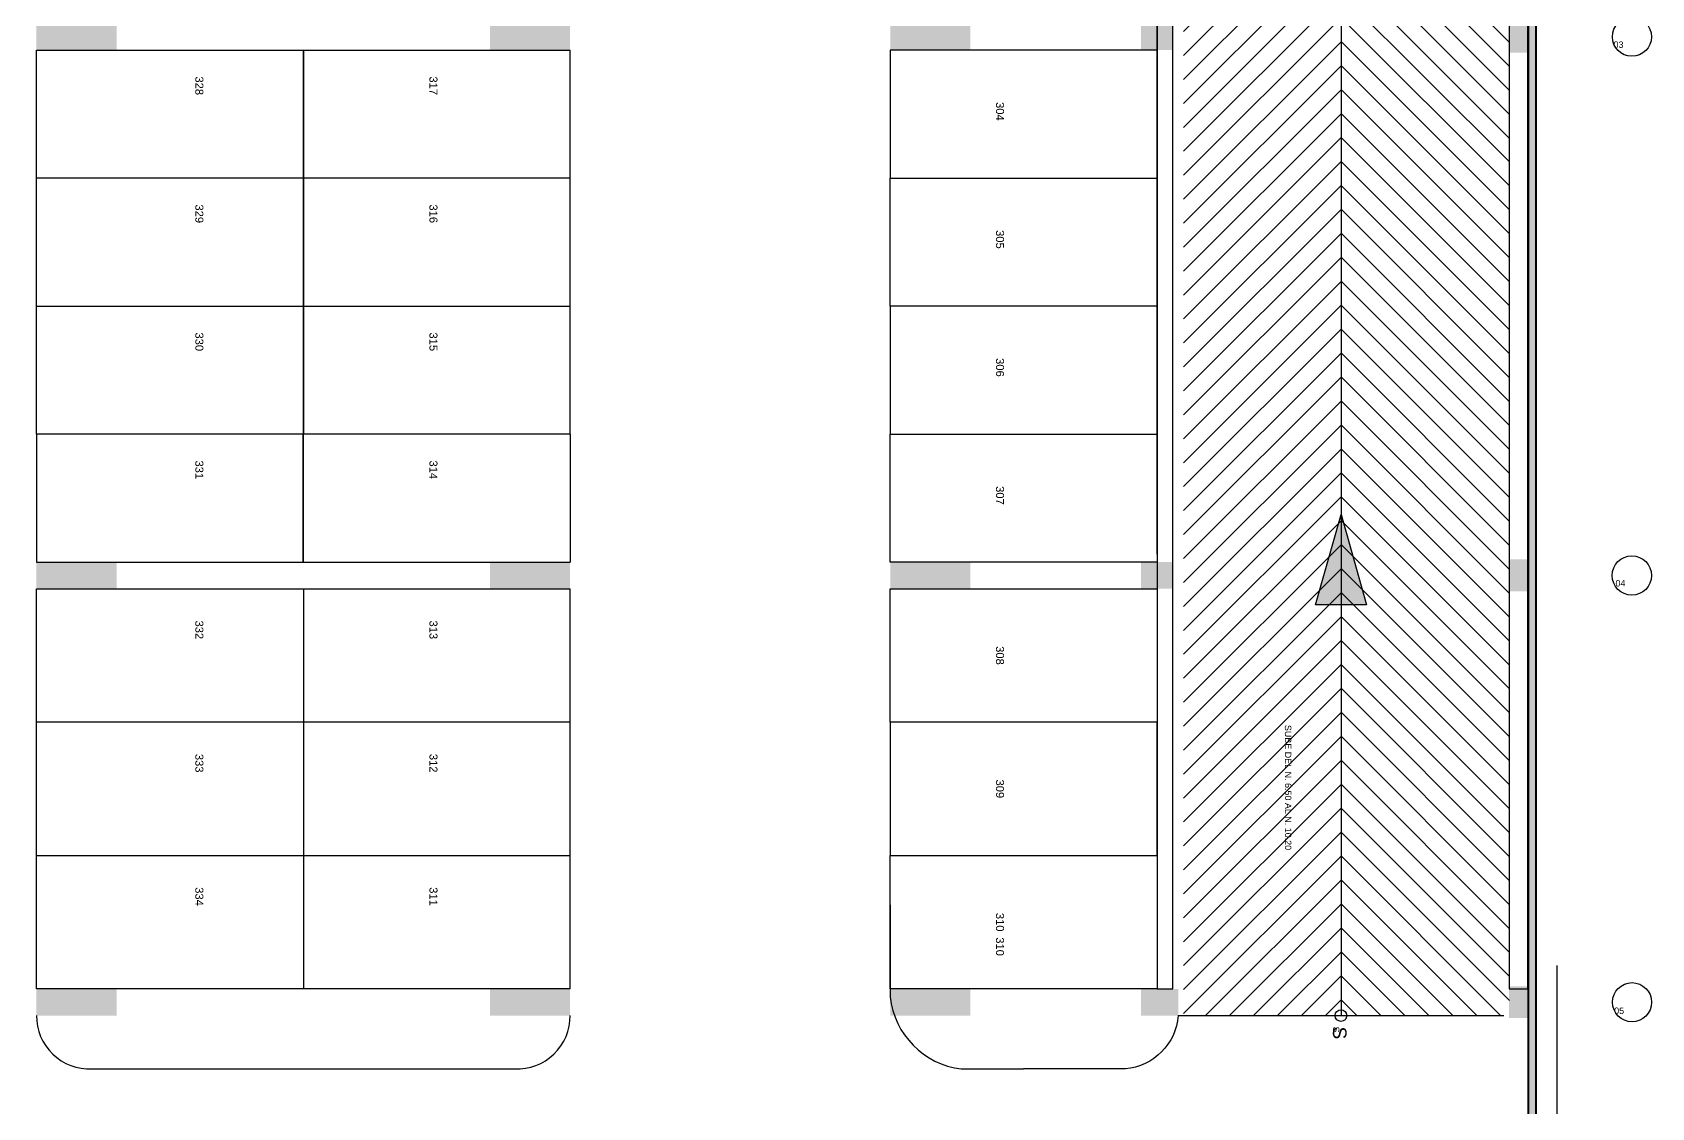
# Model space of a CAD drawing. Header units: millimetres. Extents: x -967 to 876, y -355 to 681.
# Drawn here: x -57.51 to -27.17, y -324.1 to -303.95 of the extents above; entities that cross this region are included whole.
import ezdxf

# ---------------------------------------------------------------- set-up
doc = ezdxf.new("R2010")
doc.units = ezdxf.units.MM
for name, color, linetype in [('-parquead', 8, 'Continuous'), ('GG_PISO 3', 8, 'Continuous'), ('JCA_HATCH 254', 252, 'Continuous'), ('Textos-espacios', 8, 'Continuous')]:
    doc.layers.add(name, color=color, linetype=linetype)
for name, color, linetype, lineweight in [('Muro', 9, 'Continuous', 40), ('Piso', 251, 'Continuous', 30), ('TEXTOS', 8, 'Continuous', 20)]:
    doc.layers.add(name, color=color, linetype=linetype, lineweight=lineweight)
doc.styles.get("Standard").update_dxf_attribs({"font": 'arial.ttf'})
doc.styles.add('style2', font='arial.ttf', dxfattribs={"width": 1.5})

# ---------------------------------------------------------------- blocks, each defined once
blk = doc.blocks.new('A$C972f9415')
at = {"layer": 'JCA_HATCH 254', "linetype": 'Continuous', "ltscale": 0.3, "true_color": 0x636466, "transparency": 33554687}
h = blk.add_hatch(color=251, dxfattribs=at)
h.dxf.hatch_style = 1
h.paths.add_polyline_path([(52.113, 57.896), (51.963, 57.896), (51.963, 14.896), (52.113, 14.896)])
at = {"layer": 'JCA_HATCH 254'}
blk.add_hatch(color=256, dxfattribs=at).paths.add_polyline_path([(48.458, 30.764), (48.934, 29.072), (47.982, 29.072)])
at = {"layer": 'Piso'}
h = blk.add_hatch(dxfattribs=at)
h.set_pattern_fill('ANSI31', color=256, scale=0.1, angle=-41.916, style=0)
h.set_pattern_definition([(45, (46.84654, 25.8127), (-0.2245064, 0.2245064), [])])
h.paths.add_polyline_path([(48.458, 48.672), (48.458, 21.371), (45.508, 21.371), (45.508, 47.321), (45.369, 47.811), (45.076, 48.229), (44.663, 48.526), (44.175, 48.672)])
h = blk.add_hatch(dxfattribs=at)
h.set_pattern_fill('ANSI31', color=256, scale=0.1, angle=-41.916, style=0)
h.set_pattern_definition([(135, (50.16887, 25.8127), (0.2245064, 0.2245064), [])])
h.paths.add_polyline_path([(48.458, 48.672), (48.458, 21.371), (51.618, 21.371), (51.598, 48.672)])
at = {"layer": '-parquead'}
for p, q in [((45.01, 30.023), (45.01, 47.171)), ((29.012, 39.471), (29.012, 32.271)), ((29.013, 39.471), (29.013, 32.271)), ((34.012, 37.071), (24.013, 37.071)), ((29.013, 29.371), (29.013, 21.871)), ((34.013, 26.871), (24.013, 26.871)), ((25.049, 20.371), (32.976, 20.371))]:
    blk.add_line(p, q, dxfattribs=at)
for points in [[(45.308, 47.471), (45.01, 47.471), (45.01, 21.871), (45.308, 21.871)], [(51.959, 47.471), (51.608, 47.471), (51.608, 21.871), (51.959, 21.871)], [(45.01, 37.071), (45.01, 39.471), (40.01, 39.471), (40.01, 37.071)], [(45.01, 37.071), (45.01, 34.671), (40.01, 34.671), (40.01, 37.071)], [(45.01, 32.271), (45.01, 34.671), (40.01, 34.671), (40.01, 32.271)], [(45.01, 32.271), (45.01, 29.871), (40.01, 29.871), (40.01, 32.271)], [(40.01, 26.871), (40.01, 29.371), (45.01, 29.371), (45.01, 26.871)], [(40.01, 26.871), (40.01, 24.371), (45.01, 24.371), (45.01, 26.871)], [(40.01, 21.871), (40.01, 24.371), (45.01, 24.371), (45.01, 21.871)]]:
    blk.add_lwpolyline(points, close=True, dxfattribs=at)
for points in [[(24.013, 39.471), (34.012, 39.471)], [(34.012, 32.271), (24.013, 32.271), (24.013, 39.471)], [(34.012, 32.271), (34.012, 39.471)], [(24.013, 34.671), (34.012, 34.671)], [(24.013, 32.271), (24.013, 29.871), (34.012, 29.871)], [(29.012, 29.871), (29.012, 32.271)], [(29.013, 29.871), (29.013, 32.271)], [(34.012, 32.271), (34.012, 29.871)], [(24.013, 29.371), (34.013, 29.371)], [(34.013, 21.871), (24.013, 21.871), (24.013, 29.371)], [(34.013, 21.871), (34.013, 29.371)], [(24.013, 24.371), (34.013, 24.371)]]:
    blk.add_lwpolyline(points, dxfattribs=at)
for points in [[(40.01, 23.447), (40.01, 21.721, 0.348163), (41.343, 20.371), (42.51, 20.371)], [(45.409, 21.371, -0.363964), (44.417, 20.371), (42.51, 20.371)]]:
    blk.add_lwpolyline(points, format="xyb", dxfattribs=at)
for centre, start, end in [((25.008, 21.366), 179.6878, 272.3511), ((33.017, 21.366), 267.6502, 0.3083)]:
    blk.add_arc(centre, 0.996, start, end, dxfattribs=at)
at = {"layer": 'Muro'}
blk.add_lwpolyline([(52.113, 57.896), (51.963, 57.896), (51.963, 14.896), (52.113, 14.896)], close=True, dxfattribs=at)
at = {"layer": 'Piso'}
for p, q in [((48.458, 48.672), (48.458, 21.371)), ((52.509, 3.988), (52.509, 22.308, -41.255)), ((45.409, 21.371), (51.509, 21.371))]:
    blk.add_line(p, q, dxfattribs=at)
at = {"layer": 'TEXTOS'}
blk.add_circle((48.458, 21.371), 0.109, dxfattribs=at)
at = {"layer": 'Textos-espacios'}
blk.add_lwpolyline([(48.458, 30.764), (48.934, 29.072), (47.982, 29.072)], close=True, dxfattribs=at)
blk.add_text('S', height=0.254, rotation=270.0669, dxfattribs=at).set_placement((48.307, 21.164))
at = {"layer": 'Textos-espacios', "char_height": 0.15, "attachment_point": 1, "rotation": 270}
for s, width, insert in [('328', 1.39428, (27.139, 38.977)), ('317', 1.35043, (31.526, 38.977)), ('304', 0.89145, (42.143, 38.496)), ('329', 1.25263, (27.139, 36.577)), ('316', 1.51574, (31.526, 36.577)), ('305', 0.89145, (42.143, 36.096)), ('330', 1.2206, (27.139, 34.177)), ('315', 1.52757, (31.526, 34.177)), ('306', 0.89145, (42.143, 33.696)), ('331', 1.23243, (27.139, 31.777)), ('314', 1.38591, (31.526, 31.777)), ('307', 0.89145, (42.143, 31.296)), ('332', 1.19925, (27.139, 28.777)), ('313', 1.90594, (31.526, 28.777)), ('308', 0.89145, (42.143, 28.296)), ('333', 1.25935, (27.139, 26.277)), ('312', 1.36456, (31.526, 26.277)), ('309', 0.89145, (42.143, 25.796)), ('334', 1.42465, (27.139, 23.777)), ('311', 1.45973, (31.526, 23.777)), ('310', 0.89145, (42.143, 23.296))]:
    blk.add_mtext_dynamic_manual_height_columns(s, width=width, gutter_width=5, heights=[0], dxfattribs=dict(at, insert=insert))

msp = doc.modelspace()

# ---------------------------------------------------------------- hatches: boundary and pattern name
at = {"layer": 'GG_PISO 3'}
h = msp.add_hatch(color=256, dxfattribs=at)
h.paths.add_polyline_path([(-71.637, -286.253), (-71.637, -285.753), (-72.336, -285.753), (-72.336, -286.253)])
h.paths.add_polyline_path([(-29.34, -286.253), (-29.34, -285.753), (-30.041, -285.753), (-30.041, -286.253)])
h.paths.add_polyline_path([(-36.039, -286.253), (-36.039, -285.753), (-36.739, -285.753), (-36.739, -286.253)])
h.paths.add_polyline_path([(-56.436, -287.253), (-56.936, -287.253), (-56.936, -285.753), (-56.436, -285.753)])
h.paths.add_polyline_path([(-63.936, -287.253), (-64.436, -287.253), (-64.436, -285.753), (-63.936, -285.753)])
h.paths.add_polyline_path([(-40.438, -287.253), (-40.938, -287.253), (-40.938, -285.753), (-40.438, -285.753)])
h.paths.add_polyline_path([(-47.936, -287.253), (-48.436, -287.253), (-48.436, -285.753), (-47.936, -285.753)])
h.paths.add_polyline_path([(-71.836, -296.328), (-71.837, -295.728), (-72.336, -295.728), (-72.335, -296.328)])
h.paths.add_polyline_path([(-29.34, -296.328), (-29.34, -295.728), (-29.84, -295.728), (-29.84, -296.328)])
h.paths.add_polyline_path([(-36.141, -296.278), (-36.141, -295.778), (-36.84, -295.778), (-36.84, -296.278)])
h.paths.add_polyline_path([(-39.938, -295.778), (-39.938, -296.278), (-41.438, -296.278), (-41.438, -295.778)])
h.paths.add_polyline_path([(-55.936, -295.778), (-55.936, -296.278), (-57.436, -296.278), (-57.436, -295.778)])
h.paths.add_polyline_path([(-48.936, -295.778), (-48.936, -296.278), (-47.436, -296.278), (-47.436, -295.778)])
h.paths.add_polyline_path([(-64.936, -295.778), (-64.936, -296.278), (-63.436, -296.278), (-63.436, -295.778)])
h.paths.add_polyline_path([(-71.836, -304.327), (-71.836, -303.727), (-72.335, -303.728), (-72.335, -304.328)])
h.paths.add_polyline_path([(-29.34, -304.328), (-29.34, -303.728), (-29.84, -303.728), (-29.84, -304.328)])
h.paths.add_polyline_path([(-36.141, -304.278), (-36.141, -303.778), (-36.74, -303.778), (-36.74, -304.278)])
h.paths.add_polyline_path([(-39.938, -303.778), (-39.938, -304.278), (-41.438, -304.278), (-41.438, -303.778)])
h.paths.add_polyline_path([(-55.936, -303.778), (-55.936, -304.278), (-57.436, -304.278), (-57.436, -303.778)])
h.paths.add_polyline_path([(-48.936, -303.778), (-48.936, -304.278), (-47.436, -304.278), (-47.436, -303.778)])
h.paths.add_polyline_path([(-64.936, -303.778), (-64.936, -304.278), (-63.436, -304.278), (-63.436, -303.778)])
h.paths.add_polyline_path([(-71.833, -314.428), (-71.837, -313.828), (-72.336, -313.828), (-72.332, -314.428)])
h.paths.add_polyline_path([(-29.341, -314.427), (-29.34, -313.827), (-29.84, -313.827), (-29.841, -314.427)])
h.paths.add_polyline_path([(-36.141, -314.378), (-36.141, -313.878), (-36.74, -313.878), (-36.74, -314.378)])
h.paths.add_polyline_path([(-39.938, -313.878), (-39.938, -314.378), (-41.438, -314.378), (-41.438, -313.878)])
h.paths.add_polyline_path([(-55.936, -313.878), (-55.936, -314.378), (-57.436, -314.378), (-57.436, -313.878)])
h.paths.add_polyline_path([(-48.936, -313.878), (-48.936, -314.378), (-47.436, -314.378), (-47.436, -313.878)])
h.paths.add_polyline_path([(-64.936, -313.878), (-64.936, -314.378), (-63.436, -314.378), (-63.436, -313.878)])
h.paths.add_polyline_path([(-29.339, -322.423), (-29.34, -321.828), (-29.841, -321.827), (-29.84, -322.423)])
h.paths.add_polyline_path([(-36.04, -322.378), (-36.04, -321.878), (-36.739, -321.878), (-36.739, -322.378)])
h.paths.add_polyline_path([(-71.637, -322.378), (-71.637, -321.878), (-72.336, -321.878), (-72.336, -322.378)])
h.paths.add_polyline_path([(-39.938, -321.878), (-39.938, -322.378), (-41.438, -322.378), (-41.438, -321.878)])
h.paths.add_polyline_path([(-55.936, -321.878), (-55.936, -322.378), (-57.436, -322.378), (-57.436, -321.878)])
h.paths.add_polyline_path([(-48.936, -321.878), (-48.936, -322.378), (-47.436, -322.378), (-47.436, -321.878)])
h.paths.add_polyline_path([(-64.936, -321.878), (-64.936, -322.378), (-63.436, -322.378), (-63.436, -321.878)])
h.paths.add_polyline_path([(-29.344, -332.102), (-29.339, -331.502), (-29.84, -331.503), (-29.845, -332.103)])
h.paths.add_polyline_path([(-36.04, -332.053), (-36.04, -331.553), (-36.739, -331.553), (-36.739, -332.053)])
h.paths.add_polyline_path([(-47.936, -333.053), (-47.936, -331.553), (-48.436, -331.553), (-48.436, -333.053)])
h.paths.add_polyline_path([(-71.637, -332.053), (-71.637, -331.553), (-72.336, -331.553), (-72.336, -332.053)])
h.paths.add_polyline_path([(-41.833, -331.553), (-40.333, -331.553), (-40.333, -332.053), (-41.833, -332.053)])
h.paths.add_polyline_path([(-63.936, -333.053), (-63.936, -331.553), (-64.436, -331.553), (-64.436, -333.053)])
h.paths.add_polyline_path([(-56.436, -333.053), (-56.436, -331.553), (-56.936, -331.553), (-56.936, -333.053)])
h.paths.add_polyline_path([(-29.34, -340.078), (-29.34, -339.578), (-30.04, -339.578), (-30.04, -340.078)])
h.paths.add_polyline_path([(-35.94, -340.078), (-35.94, -339.578), (-36.64, -339.578), (-36.64, -340.078)])
h.paths.add_polyline_path([(-71.636, -340.078), (-71.636, -339.578), (-72.336, -339.578), (-72.336, -340.078)])
h.paths.add_polyline_path([(-40.938, -340.078), (-40.938, -337.678), (-40.438, -337.678), (-40.438, -340.078)])
h.paths.add_polyline_path([(-48.436, -337.678), (-48.436, -340.078), (-47.936, -340.078), (-47.936, -337.678)])
h.paths.add_polyline_path([(-56.936, -337.678), (-56.936, -340.078), (-56.436, -340.078), (-56.436, -337.678)])
h.paths.add_polyline_path([(-63.936, -337.678), (-63.936, -340.078), (-64.436, -340.078), (-64.436, -337.678)])
msp.add_hatch(color=256, dxfattribs=at).paths.add_polyline_path([(-32.991, -312.985), (-32.515, -314.677), (-33.466, -314.677)])

# ---------------------------------------------------------------- linework, layer by layer
at = {"layer": 'GG_PISO 3', "linetype": 'Continuous'}
for centre in [(-27.538, -304.028), (-27.54, -314.128), (-27.536, -322.128)]:
    msp.add_circle(centre, 0.367, dxfattribs=at)
at = {"layer": 'GG_PISO 3'}
msp.add_circle((-32.991, -322.378), 0.109, dxfattribs=at)

# ---------------------------------------------------------------- block references
msp.add_blockref('A$C972f9415', (-81.448, -343.749))

# ---------------------------------------------------------------- texts
at = {"layer": 'GG_PISO 3', "style": 'style2'}
for s, p in [('03', (-27.883, -304.237)), ('04', (-27.847, -314.334)), ('05', (-27.871, -322.347))]:
    msp.add_text(s, height=0.12, rotation=0.0293, dxfattribs=at).set_placement(p)
at = {"layer": 'GG_PISO 3'}
for s, p in [('SUBE DEL N. 6.50 AL N. 10.20', (-34.042, -316.929)), ('S', (-33.141, -322.585))]:
    msp.add_text(s, height=0.12, rotation=270.0669, dxfattribs=at).set_placement(p)
at = {"layer": 'GG_PISO 3', "char_height": 0.15, "attachment_point": 1, "rotation": 270}
for s, width, insert in [('328', 1.39428, (-54.309, -304.772)), ('317', 1.35043, (-49.922, -304.772)), ('304', 0.89145, (-39.305, -305.253)), ('329', 1.25263, (-54.309, -307.172)), ('316', 1.51574, (-49.922, -307.172)), ('305', 0.89145, (-39.305, -307.653)), ('330', 1.2206, (-54.309, -309.572)), ('315', 1.52757, (-49.922, -309.572)), ('306', 0.89145, (-39.305, -310.053)), ('331', 1.23243, (-54.309, -311.972)), ('314', 1.38591, (-49.922, -311.972)), ('307', 0.89145, (-39.305, -312.453)), ('332', 1.19925, (-54.309, -314.972)), ('313', 1.90594, (-49.922, -314.972)), ('308', 0.89145, (-39.305, -315.453)), ('333', 1.25935, (-54.309, -317.472)), ('312', 1.36456, (-49.922, -317.472)), ('309', 0.89145, (-39.305, -317.953)), ('334', 1.42465, (-54.309, -319.972)), ('311', 1.45973, (-49.922, -319.972)), ('310', 0.89145, (-39.305, -320.91))]:
    msp.add_mtext_dynamic_manual_height_columns(s, width=width, gutter_width=5, heights=[0], dxfattribs=dict(at, insert=insert))

doc.saveas('drawing.dxf')
